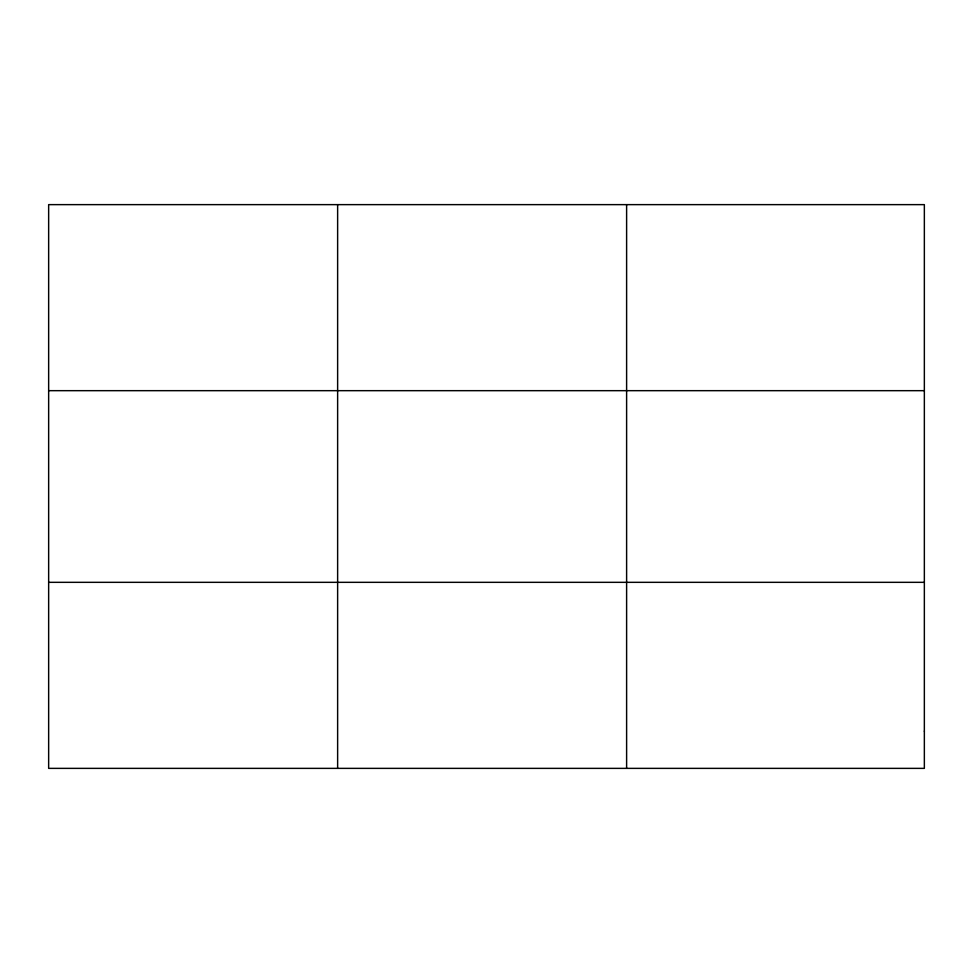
<?xml version="1.0" encoding="UTF-8"?>
<svg xmlns="http://www.w3.org/2000/svg" width="973" height="973" viewBox="0 0 973 973"><rect width="100%" height="100%" fill="white"/><g stroke="black" fill="none" stroke-linecap="round" stroke-linejoin="round"><path stroke-width="1.46" d="M337.631 204.634L337.631 768.366M626.612 204.634L626.612 768.366M48.65 390.672L924.35 390.672M48.65 582.328L924.35 582.328M924.35 731.161L924.35 768.366L48.65 768.366L48.65 204.634L924.35 204.634L924.35 731.161"/></g></svg>
